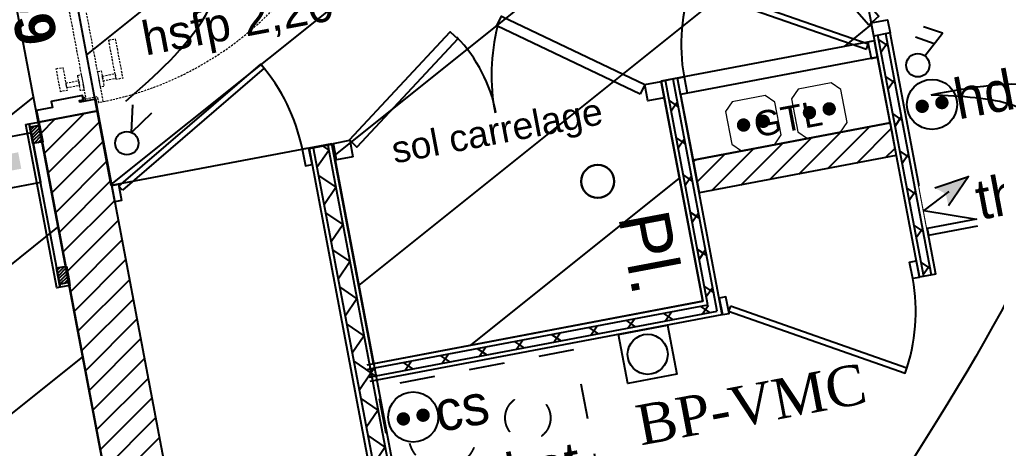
# Model space of a CAD drawing. Header units: centimetres. Extents: x 197412 to 267601, y -375791 to -305433.
# Drawn here: x 219676 to 222599, y -346764 to -345480 of the extents above; entities that cross this region are included whole.
import ezdxf

# ---------------------------------------------------------------- set-up
doc = ezdxf.new("R2010")
doc.units = ezdxf.units.CM
doc.linetypes.add('Style de ligne -1', pattern=[0.41664, 0.20828, -0.20836])
doc.linetypes.add('Style de ligne -16', pattern=[0.192476, 0.123031, -0.069444])
doc.layers.add('3-BAT C-Niveau 0', color=250, linetype='Continuous')
doc.layers.add('prlm-VMC', color=62, linetype='Continuous')
for name, color, linetype, lineweight in [('FAUX PLAFOND', 9, 'Continuous', 25), ('prlm-ELEC-CFA', 1, 'Continuous', 25), ('prlm-ELEC-CFO', 1, 'Continuous', 25)]:
    doc.layers.add(name, color=color, linetype=linetype, lineweight=lineweight)
doc.styles.add('Geneva', font='arial.ttf')
doc.styles.add('Geneva (bold)', font='arialbd.ttf')
doc.styles.add('Helvetica', font='arial.ttf')
doc.styles.add('prlm-elec-cfa', font='comic.ttf', dxfattribs={"height": 12})
doc.styles.add('prlm-elec-cfo', font='comic.ttf', dxfattribs={"height": 12})
doc.styles.add('prlm-vmc', font='pala.ttf', dxfattribs={"height": 14})
doc.styles.get("Standard").update_dxf_attribs({"font": 'ARIALUNI.TTF', "height": 100})
pattern_1 = [(218.65981, (82441.66, 127994.64), (-199.24783, 287.75041), [])]
pattern_2 = [(45, (0, 0), (0, -1), [])]

# ---------------------------------------------------------------- blocks, each defined once
blk = doc.blocks.new('Groupe-465-1')
at = {"linetype": 'Continuous'}
h = blk.add_hatch(dxfattribs=at)
h.set_pattern_fill('BOIS 45', color=256, style=0, pattern_type=2)
h.set_pattern_definition(pattern_2)
h.paths.add_polyline_path([(13729.5, -47379.15), (13730.43, -47384.07), (13727.48, -47384.62), (13726.55, -47379.71)])
h = blk.add_hatch(dxfattribs=at)
h.set_pattern_fill('BOIS 45', color=256, style=0, pattern_type=2)
h.set_pattern_definition(pattern_2)
h.paths.add_polyline_path([(13737.48, -47421.26), (13738.41, -47426.18), (13735.46, -47426.73), (13734.53, -47421.82)])
at = {"linetype": 'Continuous', "flags": 128}
for points in [[(13729.26, -47378.18), (13729.45, -47379.16), (13726.55, -47379.71), (13726.37, -47378.73)], [(13725.39, -47378.91), (13726.37, -47378.73), (13735.63, -47427.62), (13734.64, -47427.8)], [(13729.5, -47379.15), (13730.43, -47384.07), (13727.48, -47384.62), (13726.55, -47379.71)], [(13737.48, -47421.26), (13738.41, -47426.18), (13735.46, -47426.73), (13734.53, -47421.82)], [(13738.33, -47426.09), (13738.52, -47427.07), (13735.63, -47427.62), (13735.44, -47426.64)]]:
    blk.add_lwpolyline(points, close=True, dxfattribs=at)
blk = doc.blocks.new('xi.PCS')
at = {"color": 0, "lineweight": 5}
blk.add_wipeout([(-7.5, -7.5), (7.5, -7.5), (7.5, 7.5), (-7.5, 7.5)], dxfattribs=at).dxf.layer = 'prlm-ELEC-CFO'
at = {"layer": 'prlm-ELEC-CFO', "color": 0, "linetype": 'ByBlock', "lineweight": 5, "const_width": 2}
for points in [[(-4, 0, 1), (-2, 0, 1)], [(2, 0, 1), (4, 0, 1)]]:
    blk.add_lwpolyline(points, format="xyb", close=True, dxfattribs=at)
at = {"layer": 'prlm-ELEC-CFO', "color": 0, "linetype": 'ByBlock', "lineweight": -2}
blk.add_circle((0, 0), 7.5, dxfattribs=at)
blk = doc.blocks.new('xi.PCHD')
at = {"color": 0, "lineweight": 5}
blk.add_wipeout([(-7.5, -7.5), (7.5, -7.5), (7.5, 7.5), (-7.5, 7.5)], dxfattribs=at).dxf.layer = 'prlm-ELEC-CFO'
at = {"layer": 'prlm-ELEC-CFO', "color": 0, "linetype": 'ByBlock', "lineweight": 5, "const_width": 2}
for points in [[(-4, 0, 1), (-2, 0, 1)], [(2, 0, 1), (4, 0, 1)]]:
    blk.add_lwpolyline(points, format="xyb", close=True, dxfattribs=at)
at = {"layer": 'prlm-ELEC-CFO', "color": 0, "linetype": 'ByBlock', "lineweight": -2}
blk.add_circle((0, 0), 7.5, dxfattribs=at)
blk = doc.blocks.new('xi.DA')
at = {"layer": 'prlm-ELEC-CFO', "color": 0}
for points in [[(0.61, -1.67), (7.04, 4.05), (1.81, 7.01)], [(4.05, 1.39), (-1.17, 4.34)]]:
    blk.add_lwpolyline(points, dxfattribs=at)
blk.add_circle((-2, -4), 3.5, dxfattribs=at)
blk = doc.blocks.new('xi.PCGTL')
at = {"layer": 'prlm-ELEC-CFO', "color": 0, "lineweight": 0}
blk.add_lwpolyline([(-7.5, -5), (-5, -7.5), (5, -7.5), (7.5, -5), (7.5, 5), (5, 7.5), (-5, 7.5), (-7.5, 5)], close=True, dxfattribs=at)
at = {"layer": 'prlm-ELEC-CFO', "color": 0, "linetype": 'ByBlock', "lineweight": 5, "const_width": 2}
for points in [[(-4, 0, 1), (-2, 0, 1)], [(2, 0, 1), (4, 0, 1)]]:
    blk.add_lwpolyline(points, format="xyb", close=True, dxfattribs=at)
blk = doc.blocks.new('xi.BSO')
at = {"layer": 'prlm-ELEC-CFO', "lineweight": 5}
blk.add_hatch(color=0, dxfattribs=at).paths.add_polyline_path([(-2.5, -2.5), (2.5, -2.5), (2.5, 2.5), (-2.5, 2.5)])
at = {"layer": 'prlm-ELEC-CFO', "color": 0, "flags": 128}
blk.add_lwpolyline([(-7.5, -7.5), (7.5, -7.5), (7.5, 7.5), (-7.5, 7.5)], close=True, dxfattribs=at)
blk = doc.blocks.new('xi.VV')
at = {"layer": 'prlm-ELEC-CFO', "color": 0}
blk.add_lwpolyline([(6.95, 3.42), (0.01, -1.13), (1.91, 6.95)], dxfattribs=at)
blk.add_circle((-2, -4), 3.5, dxfattribs=at)
blk = doc.blocks.new('xi.bp-vmc-cui')
at = {"layer": 'prlm-VMC', "color": 0, "linetype": 'ByBlock', "lineweight": -2, "flags": 128}
blk.add_lwpolyline([(-7.5, 7.5), (7.5, 7.5), (7.5, -7.5), (-7.5, -7.5)], close=True, dxfattribs=at)
at = {"layer": 'prlm-VMC', "color": 0, "linetype": 'ByBlock', "lineweight": -2}
blk.add_circle((0, 0), 6, dxfattribs=at)
blk = doc.blocks.new('xi.TH')
at = {"color": 0, "lineweight": 5}
blk.add_wipeout([(-7.5, -7.5), (7.5, -7.5), (7.5, 7.5), (-7.5, 7.5)], dxfattribs=at).dxf.layer = 'prlm-ELEC-CFA'
at = {"layer": 'prlm-ELEC-CFA', "lineweight": 5}
blk.add_hatch(color=0, dxfattribs=at).paths.add_polyline_path([(-3, 6), (-0.1, 3.7), (0, 0), (7.5, 7.5)])
at = {"layer": 'prlm-ELEC-CFA', "color": 0}
for points in [[(-3, 6), (7.5, 7.5), (0, 0)], [(0.95, 4.23), (-7.5, 0), (7.5, -5.5), (-7.5, -5.5), (-7.5, -7.5), (7.5, -7.5)]]:
    blk.add_lwpolyline(points, dxfattribs=at)
blk = doc.blocks.new('Groupe-122-1')
at = {"linetype": 'Style de ligne -1', "ltscale": 50.8, "flags": 128}
blk.add_lwpolyline([(13900.67, -47505.17), (13841.73, -47516.41), (13830.49, -47457.47), (13889.43, -47446.24)], close=True, dxfattribs=at)
at = {"linetype": 'Style de ligne -1', "ltscale": 50.8}
for points in [[(13870, -47470.6), (13871.03, -47472.1), (13874.32, -47473.66), (13877.94, -47473.37), (13880.92, -47471.29), (13882.47, -47467.99), (13882.17, -47464.35), (13880.1, -47461.35), (13876.81, -47459.79), (13873.19, -47460.09), (13870.21, -47462.17), (13868.66, -47465.47), (13868.96, -47469.1), (13870, -47470.6)], [(13841.69, -47477.39), (13843.24, -47479.64), (13848.17, -47481.99), (13853.6, -47481.54), (13858.08, -47478.42), (13860.4, -47473.48), (13859.95, -47468.02), (13856.84, -47463.52), (13851.91, -47461.18), (13846.48, -47461.62), (13842, -47464.74), (13839.68, -47469.69), (13840.14, -47475.14), (13841.69, -47477.39)], [(13888.79, -47486.57), (13887.24, -47484.32), (13882.31, -47481.97), (13876.88, -47482.42), (13872.4, -47485.53), (13870.08, -47490.48), (13870.54, -47495.94), (13873.64, -47500.44), (13878.57, -47502.78), (13884, -47502.34), (13888.48, -47499.22), (13890.8, -47494.27), (13890.35, -47488.82), (13888.79, -47486.57)], [(13860.49, -47493.36), (13859.45, -47491.86), (13856.16, -47490.29), (13852.54, -47490.59), (13849.56, -47492.67), (13848.01, -47495.97), (13848.32, -47499.6), (13850.39, -47502.61), (13853.67, -47504.17), (13857.29, -47503.87), (13860.28, -47501.79), (13861.83, -47498.49), (13861.52, -47494.86), (13860.49, -47493.36)]]:
    blk.add_open_spline(points, degree=2, dxfattribs=at)
blk = doc.blocks.new('Groupe-123-1')
blk.add_blockref('Groupe-122-1', (0, 0))
at = {"insert": (13872.17, -47482.69), "char_height": 10.66, "attachment_point": 2, "rotation": 280.7663, "line_spacing_factor": 1.060906, "style": 'Geneva'}
blk.add_mtext('C', dxfattribs=at)
blk = doc.blocks.new('Groupe-124-1')
at = {"linetype": 'Style de ligne -1', "ltscale": 50.8, "flags": 128}
blk.add_lwpolyline([(13901.23, -47508.12), (13912.46, -47567.06), (13853.52, -47578.29), (13842.29, -47519.36)], close=True, dxfattribs=at)
at = {"insert": (13883.2, -47542.1), "char_height": 10.657, "attachment_point": 2, "rotation": 280.7663, "line_spacing_factor": 1.060906, "style": 'Geneva'}
blk.add_mtext('LL', dxfattribs=at)
blk = doc.blocks.new('Groupe-125-1')
at = {"linetype": 'Style de ligne -1', "ltscale": 50.8, "flags": 128}
blk.add_lwpolyline([(14116.77, -47621.68), (14057.83, -47632.92), (14046.6, -47573.98), (14105.54, -47562.74)], close=True, dxfattribs=at)
at = {"insert": (14093.29, -47600.14), "char_height": 10.66, "attachment_point": 2, "rotation": 280.7663, "line_spacing_factor": 1.060906, "style": 'Geneva'}
blk.add_mtext('F', dxfattribs=at)
blk = doc.blocks.new('Evier 01 100x60')
at = {"linetype": 'Continuous'}
for p, q in [((7.88, -15), (42.12, -15)), ((42.12, -15), (42.5, -15)), ((7.5, -20), (42.5, -20)), ((7.5, -25), (42.5, -25)), ((7.5, -30), (42.5, -30)), ((7.5, -35), (42.5, -35)), ((7.5, -40), (42.5, -40)), ((7.88, -45), (42.12, -45)), ((42.12, -45), (42.5, -45))]:
    blk.add_line(p, q, dxfattribs=at)
at = {"linetype": 'Continuous', "flags": 128}
for points in [[(-10, 0), (110, 0), (110, -60), (-10, -60)], [(50, -15), (50.11, -13.7), (50.45, -12.43), (51, -11.25), (51.75, -10.18), (52.68, -9.25), (53.75, -8.5), (54.93, -7.95), (56.2, -7.61), (57.5, -7.5), (87.5, -7.5), (88.8, -7.61), (90.07, -7.95), (91.25, -8.5), (92.32, -9.25), (93.25, -10.18), (94, -11.25), (94.55, -12.43), (94.89, -13.7), (95, -15), (95, -45), (94.89, -46.3), (94.55, -47.57), (94, -48.75), (93.25, -49.82), (92.32, -50.75), (91.25, -51.5), (90.07, -52.05), (88.8, -52.39), (87.5, -52.5), (57.5, -52.5), (56.2, -52.39), (54.93, -52.05), (53.75, -51.5), (52.68, -50.75), (51.75, -49.82), (51, -48.75), (50.45, -47.57), (50.11, -46.3), (50, -45), (50, -45), (45, -45), (44.9, -46.3), (44.6, -47.57), (44.11, -48.75), (43.44, -49.82), (42.62, -50.75), (41.67, -51.5), (40.61, -52.05), (39.49, -52.39), (38.33, -52.5), (11.67, -52.5), (10.51, -52.39), (9.39, -52.05), (8.33, -51.5), (7.38, -50.75), (6.56, -49.82), (5.89, -48.75), (5.4, -47.57), (5.1, -46.3), (5, -45), (5, -15), (5, -15), (5.1, -13.7), (5.4, -12.43), (5.89, -11.25), (6.56, -10.18), (7.38, -9.25), (8.33, -8.5), (9.39, -7.95), (10.51, -7.61), (11.67, -7.5), (38.33, -7.5), (39.49, -7.61), (40.61, -7.95), (41.67, -8.5), (42.62, -9.25), (43.44, -10.18), (44.11, -11.25), (44.6, -12.43), (44.9, -13.7), (45, -15), (50, -15)], [(35.83, -10), (36.41, -10.03), (36.99, -10.11), (37.56, -10.26), (38.11, -10.45), (38.65, -10.7), (39.17, -11), (39.66, -11.36), (40.12, -11.75), (40.55, -12.2), (40.94, -12.68), (41.29, -13.2), (41.61, -13.75), (41.88, -14.33), (42.1, -14.93), (42.27, -15.56), (42.4, -16.2), (42.47, -16.85), (42.5, -17.5), (42.5, -42.5), (42.5, -42.5), (42.47, -43.15), (42.4, -43.8), (42.27, -44.44), (42.1, -45.07), (41.88, -45.67), (41.61, -46.25), (41.29, -46.8), (40.94, -47.32), (40.55, -47.8), (40.12, -48.25), (39.66, -48.64), (39.17, -49), (38.65, -49.3), (38.11, -49.55), (37.56, -49.74), (36.99, -49.89), (36.41, -49.97), (35.83, -50), (14.17, -50), (13.59, -49.97), (13.01, -49.89), (12.44, -49.74), (11.89, -49.55), (11.35, -49.3), (10.83, -49), (10.34, -48.64), (9.88, -48.25), (9.45, -47.8), (9.06, -47.32), (8.71, -46.8), (8.39, -46.25), (8.12, -45.67), (7.9, -45.07), (7.73, -44.44), (7.6, -43.8), (7.53, -43.15), (7.5, -42.5), (7.5, -17.5), (7.53, -16.85), (7.6, -16.2), (7.73, -15.56), (7.9, -14.93), (8.12, -14.33), (8.39, -13.75), (8.71, -13.2), (9.06, -12.68), (9.45, -12.2), (9.88, -11.75), (10.34, -11.36), (10.83, -11), (11.35, -10.7), (11.89, -10.45), (12.44, -10.26), (13.01, -10.11), (13.59, -10.03), (14.17, -10), (35.83, -10)], [(85.83, -10), (86.41, -10.03), (86.99, -10.1), (87.56, -10.23), (88.11, -10.4), (88.65, -10.62), (89.17, -10.89), (89.66, -11.21), (90.12, -11.56), (90.55, -11.95), (90.94, -12.38), (91.29, -12.84), (91.61, -13.33), (91.88, -13.85), (92.1, -14.39), (92.27, -14.94), (92.4, -15.51), (92.47, -16.09), (92.5, -16.67), (92.5, -43.33), (92.5, -43.33), (92.47, -43.91), (92.4, -44.49), (92.27, -45.06), (92.1, -45.61), (91.88, -46.15), (91.61, -46.67), (91.29, -47.16), (90.94, -47.62), (90.55, -48.05), (90.12, -48.44), (89.66, -48.79), (89.17, -49.11), (88.65, -49.38), (88.11, -49.6), (87.56, -49.77), (86.99, -49.9), (86.41, -49.97), (85.83, -50), (59.17, -50), (59.17, -50), (58.59, -49.97), (58.01, -49.9), (57.44, -49.77), (56.89, -49.6), (56.35, -49.38), (55.83, -49.11), (55.34, -48.79), (54.88, -48.44), (54.45, -48.05), (54.06, -47.62), (53.71, -47.16), (53.39, -46.67), (53.12, -46.15), (52.9, -45.61), (52.73, -45.06), (52.6, -44.49), (52.53, -43.91), (52.5, -43.33), (52.5, -16.67), (52.53, -16.09), (52.6, -15.51), (52.73, -14.94), (52.9, -14.39), (53.12, -13.85), (53.39, -13.33), (53.71, -12.84), (54.06, -12.38), (54.45, -11.95), (54.88, -11.56), (55.34, -11.21), (55.83, -10.89), (56.35, -10.62), (56.89, -10.4), (57.44, -10.23), (58.01, -10.1), (58.59, -10.03), (59.17, -10), (85.83, -10)]]:
    blk.add_lwpolyline(points, close=True, dxfattribs=at)
at = {"linetype": 'Continuous'}
blk.add_ellipse((85, -17), major_axis=(3.54, 0), ratio=1, dxfattribs=at)
blk.add_open_spline([(89.6, -2.5), (91.72, -2.5), (95.38, -4.69), (97.5, -8.49), (97.5, -30), (97.5, -51.51), (95.38, -55.31), (91.72, -57.5), (50, -57.5), (8.28, -57.5), (4.62, -55.31), (2.5, -51.51), (2.5, -30), (2.5, -8.49), (4.62, -4.69), (8.28, -2.5), (49.47, -2.5), (89.6, -2.5)], degree=2, knots=[0, 0, 0, 0.007967, 0.015935, 0.023902, 0.172105, 0.180072, 0.18804, 0.196007, 0.501992, 0.509959, 0.517926, 0.525894, 0.674097, 0.682064, 0.690032, 0.697999, 1, 1, 1], dxfattribs=at)
blk = doc.blocks.new('Groupe-126-1')
at = {"linetype": 'Style de ligne -1', "ltscale": 50.8, "flags": 128}
blk.add_lwpolyline([(13913.15, -47569.91), (13920.58, -47609.32), (13861.62, -47620.44), (13854.19, -47581.02)], close=True, dxfattribs=at)
for name in ['Groupe-123-1', 'Groupe-124-1', 'Groupe-125-1']:
    blk.add_blockref(name, (0, 0))
at = {"rotation": 190.7235947438639}
blk.add_blockref('Evier 01 100x60', (14045.06, -47635.33), dxfattribs=at)
at = {"insert": (14022.13, -47607.48), "char_height": 10.657, "attachment_point": 2, "rotation": 280.7221, "line_spacing_factor": 1.060906, "style": 'Geneva'}
blk.add_mtext('LV', dxfattribs=at)
blk = doc.blocks.new('Groupe-129-1')
at = {"linetype": 'Continuous', "flags": 128}
for points in [[(13909.15, -47369.81), (13866.31, -47349.36), (13867.69, -47346.47), (13910.53, -47366.92)], [(13822.16, -47383.54), (13852.37, -47351.18), (13854.65, -47353.31), (13824.44, -47385.66)], [(13916.37, -47370.91), (13911.46, -47371.84), (13910.53, -47366.92), (13915.44, -47365.99)], [(13823.21, -47388.55), (13818.3, -47389.48), (13817.37, -47384.57), (13822.28, -47383.64)]]:
    blk.add_lwpolyline(points, close=True, dxfattribs=at)
at = {"linetype": 'Continuous'}
for centre, radius, start, end in [((13925.34, -47364.12), 60.65, 165.9868, 190.7236), ((13822.27, -47383.64), 44.51, 10.7236, 43.9005)]:
    blk.add_arc(centre, radius, start, end, dxfattribs=at)
blk = doc.blocks.new('Groupe-131-1')
at = {"linetype": 'Continuous', "flags": 128}
for points in [[(13976.91, -47356.34), (13977.43, -47354.86), (13924.58, -47336.38), (13924.08, -47337.86)], [(13979.3, -47353.84), (13977.31, -47354.22), (13978.24, -47359.13), (13980.23, -47358.76)], [(13980.23, -47358.76), (13921.27, -47369.92), (13925, -47389.57), (13983.95, -47378.41)], [(13920.34, -47365.01), (13922.33, -47364.63), (13923.26, -47369.54), (13921.27, -47369.92)]]:
    blk.add_lwpolyline(points, close=True, dxfattribs=at)
at = {"linetype": 'Continuous'}
blk.add_arc((13977.43, -47354.86), 55.99, 160.7236, 190.0558, dxfattribs=at)
at = {"insert": (13942.58, -47375.39), "char_height": 7.565, "attachment_point": 1, "rotation": 10.7236, "line_spacing_factor": 0.834288, "style": 'Helvetica'}
blk.add_mtext('GTL', dxfattribs=at)
at = {"flags": 1}
blk.add_attdef('GTL', (13920.34, -47389.57), '', height=0.018, dxfattribs=at)
blk = doc.blocks.new('Groupe-133-1')
at = {"linetype": 'Continuous', "flags": 128}
for points in [[(13992.72, -47424.64), (13990.74, -47425.02), (13989.8, -47420.1), (13991.79, -47419.73)], [(13933.77, -47435.8), (13935.76, -47435.43), (13934.83, -47430.51), (13932.84, -47430.89)], [(13936.15, -47433.31), (13935.64, -47434.79), (13988.49, -47453.27), (13988.99, -47451.79)]]:
    blk.add_lwpolyline(points, close=True, dxfattribs=at)
at = {"linetype": 'Continuous'}
blk.add_arc((13935.64, -47434.79), 55.99, 340.7236, 10.0558, dxfattribs=at)

msp = doc.modelspace()

# ---------------------------------------------------------------- hatches: boundary and pattern name
at = {"linetype": 'Continuous'}
h = msp.add_hatch(dxfattribs=at)
h.set_pattern_fill('02_ISOLANT', color=256, scale=10, angle=100.7236, style=0, pattern_type=2)
h.set_pattern_definition([(145.723595, (82441.66, 127994.64), (-45.054865, -66.106423), []), (235.723595, (82441.66, 127994.64), (-66.106423, 45.054865), [])])
h.paths.add_polyline_path([(222381.7, -346249.3), (222405.3, -346244.9), (222268.5, -345522.8), (222244.9, -345527.3)])
h = msp.add_hatch(dxfattribs=at)
h.set_pattern_fill('02_ISOLANT', color=256, scale=10, angle=100.72, style=0, pattern_type=2)
h.set_pattern_definition([(145.72, (82441.66, 127994.64), (-45.059012, -66.103596), []), (235.72, (82441.66, 127994.64), (-66.103596, 45.059012), [])])
h.paths.add_polyline_path([(221735.9, -346334), (221764, -346353.1), (221632.5, -345658.5), (221608.9, -345662.9)])
h = msp.add_hatch(dxfattribs=at)
h.set_pattern_fill('MURS MACONNERIE-2', color=256, scale=10, style=0, pattern_type=2)
h.set_pattern_definition([(45, (82627.55, 127994.637), (-31.2347524, 39.0434405), [])])
h.paths.add_polyline_path([(222299.7, -345887.6), (222281.1, -345789.4), (221691.6, -345901), (221710.2, -345999.2)])
h = msp.add_hatch(dxfattribs=at)
h.set_pattern_fill('02_ISOLANT', color=256, scale=10, angle=-79.2764, style=0, pattern_type=2)
h.set_pattern_definition([(325.723595, (82441.66, 127994.64), (45.054865, 66.106423), []), (55.723595, (82441.66, 127994.64), (66.106423, -45.054865), [])])
h.paths.add_polyline_path([(220598.6, -345855.9), (220555.4, -345864.1), (221016.6, -348299.5), (221051.7, -348248)])
h = msp.add_hatch(dxfattribs=at)
h.set_pattern_fill('02_ISOLANT', color=256, scale=10, angle=10.7236, style=0, pattern_type=2)
h.set_pattern_definition([(55.723595, (82441.66, 127994.64), (-66.106423, 45.054865), []), (145.723595, (82441.66, 127994.64), (45.054865, 66.106423), [])])
h.paths.add_polyline_path([(220718.5, -346526.6), (220723, -346550.2), (221764, -346353.1), (221735.9, -346334)])
at = {"layer": '3-BAT C-Niveau 0'}
h = msp.add_hatch(dxfattribs=at)
h.set_pattern_fill('MURS MACONNERIE-2', color=256, scale=10, style=0, pattern_type=2)
h.set_pattern_definition([(45, (82627.55, 127994.637), (-31.2347524, 39.0434405), [])])
h.paths.add_polyline_path([(220013.4, -347263.6), (220156.7, -347053.2), (219910.6, -345753.8), (219733.8, -345787.3)])
at = {"layer": 'FAUX PLAFOND'}
h = msp.add_hatch(dxfattribs=at)
h.set_pattern_fill('BA 13', color=6, scale=10, style=0, pattern_type=2)
h.set_pattern_definition(pattern_1)
h.paths.add_polyline_path([(231437.6, -339270.7), (231393.3, -339279.1), (231393.3, -339279.2), (229700.5, -339599.8), (224818.6, -340524.4), (224818.6, -340524.3), (222646.5, -340935.7), (222646.5, -340935.7), (218945.4, -341636.6), (220323.7, -348914.6), (219107.7, -349144.9), (217729.4, -341866.9), (214344.2, -342508), (214325.6, -342409.7), (212095.3, -342832.1), (211556.4, -339986.5), (213785.8, -339559.1), (213767.1, -339460.8), (215316, -339167.5), (217152.3, -338819.7), (216443.4, -335076.3), (217624.3, -334852.7), (218340.7, -338635.3), (222076.9, -337927.7), (222128.4, -338199.9), (220944.3, -338424.1), (221396.5, -340811.7), (224752.6, -340175.9), (224395.1, -338287.7), (225513.6, -338075.9), (225706.2, -339093.9), (231208.4, -338051.9), (231208.4, -338052), (244427.3, -335548.6), (244658, -336766.9)])
h.paths.add_polyline_path([(217555.2, -339065.9), (218007.3, -341453.4), (220217.4, -341034.9), (219765.3, -338647.4)])
h.paths.add_polyline_path([(214589.7, -342100.7), (216484.4, -341741.8), (216032.3, -339354.3), (214137.6, -339713.1)])
h = msp.add_hatch(dxfattribs=at)
h.set_pattern_fill('BA 13', color=256, scale=10, style=0, pattern_type=2)
h.set_pattern_definition(pattern_1)
h.paths.add_polyline_path([(220418, -343596.1), (221816.1, -343332.6), (221983.4, -344216.3), (221902.1, -344231.7), (221911.8, -344282.8), (221993.4, -344267.4), (222235, -345543.6), (221596.1, -345664.6), (221720.7, -346323.4), (220735.9, -346510.3), (220611.1, -345852.3), (219950.9, -345976.6), (219711, -344699.6), (221017.7, -344452.2), (221008, -344401), (220585.6, -344481)])

# ---------------------------------------------------------------- linework, layer by layer
at = {"linetype": 'Continuous', "lineweight": 25}
for p, q in [((222281.3, -345520.4), (222232.2, -345529.7)), ((222418, -346242.4), (222281.3, -345520.4)), ((222368.9, -346251.7), (222232.2, -345529.7)), ((221645.2, -345656), (221596.1, -345665.3)), ((221720.7, -346323.6), (221596.1, -345665.3)), ((221779.2, -346363.4), (221645.2, -345656)), ((220542.6, -345866.5), (220611.4, -345853.5)), ((220542.6, -345866.5), (221006.3, -348314.6)), ((220611.4, -345853.5), (220707.9, -346362.8)), ((222418, -346242.4), (222368.9, -346251.7)), ((220716.1, -346513.9), (221720.7, -346323.6)), ((220725.4, -346563), (221779.2, -346363.4)), ((220717.2, -346411.9), (221062, -348232.8))]:
    msp.add_line(p, q, dxfattribs=at)
at = {"linetype": 'Continuous'}
for p, q in [((222405.3, -346244.9), (222268.5, -345522.8)), ((222405.3, -346244.9), (222268.5, -345522.8)), ((222368.9, -346251.7), (222232.2, -345529.7)), ((222381.7, -346249.3), (222244.9, -345527.3)), ((222381.7, -346249.3), (222244.9, -345527.3)), ((221720.7, -346323.6), (221596.1, -345665.3)), ((221735.9, -346334), (221608.9, -345662.9)), ((221735.9, -346334), (221608.9, -345662.9)), ((221764, -346353.1), (221632.5, -345658.5)), ((221764, -346353.1), (221632.5, -345658.5)), ((222281.1, -345789.4), (221691.6, -345901)), ((222281.1, -345789.4), (222299.7, -345887.6)), ((220555.4, -345864.1), (221016.6, -348299.5)), ((220555.4, -345864.1), (221016.6, -348299.5)), ((220598.6, -345855.9), (221051.7, -348248)), ((220598.6, -345855.9), (221051.7, -348248)), ((220611.4, -345853.5), (221062, -348232.8)), ((221691.6, -345901), (221710.2, -345999.2)), ((222299.7, -345887.6), (221710.2, -345999.2)), ((220716.1, -346513.9), (221720.7, -346323.6)), ((220718.5, -346526.6), (221735.9, -346334)), ((220718.5, -346526.6), (221735.9, -346334)), ((220723, -346550.2), (221764, -346353.1)), ((220723, -346550.2), (221764, -346353.1))]:
    msp.add_line(p, q, dxfattribs=at)
at = {"linetype": 'Continuous', "lineweight": 18}
for p, q in [((222281.1, -345789.4), (221691.6, -345901)), ((222299.7, -345887.6), (221710.2, -345999.2))]:
    msp.add_line(p, q, dxfattribs=at)
at = {"linetype": 'Style de ligne -16', "lineweight": 18, "ltscale": 50.8, "flags": 128}
for points in [[(219749.2, -344786.1), (219734.4, -344788.9), (219737.8, -344806.4), (219703.4, -344812.9), (219874.7, -345717.5), (219909.1, -345711), (219912.4, -345728.5), (219927.1, -345725.7)], [(219943.2, -345541.7), (219962.8, -345538), (219985.2, -345655.9), (219965.5, -345659.6)], [(219786.3, -345627.4), (219806, -345623.7), (219819, -345692.4), (219799.4, -345696.2)], [(219910.1, -345636), (219920.8, -345634), (219929.6, -345680.2), (219918.9, -345682.2)], [(219923.8, -345649.7), (219962.2, -345642.4), (219965, -345657.2), (219926.6, -345664.4)], [(219814.9, -345670.3), (219853.3, -345663.1), (219856.1, -345677.8), (219817.6, -345685.1)], [(219850.3, -345647.3), (219861, -345645.3), (219869.7, -345691.5), (219859.1, -345693.5)]]:
    msp.add_lwpolyline(points, close=True, dxfattribs=at)
at = {"linetype": 'Continuous', "flags": 128}
for points in [[(222217.2, -345497), (221671.4, -344871.7), (221701.5, -344845.4), (222247.3, -345470.7)], [(222232.1, -345529.7), (222224.7, -345490.4), (222273.8, -345481.1), (222281.3, -345520.4)], [(219984.1, -345991), (219973.9, -345979.1), (220398.3, -345613.8), (220408.3, -345625.8)], [(219911.1, -345753.7), (219904.5, -345718.7), (219857.3, -345727.6), (219856.3, -345722.7), (219867.2, -345720.7), (219864.8, -345707.9), (219771.4, -345725.5), (219774.8, -345743.2), (219727.6, -345752.2), (219734.3, -345787.2)], [(220542.3, -345864.9), (220522.4, -345868.6), (220531.7, -345917.8), (220551.6, -345914)], [(219952.8, -345976.5), (219972.7, -345972.7), (219982, -346021.8), (219962.1, -346025.6)]]:
    msp.add_lwpolyline(points, close=True, dxfattribs=at)
at = {"linetype": 'Continuous', "lineweight": 18, "flags": 128}
msp.add_lwpolyline([(219858.1, -345726.7), (219872.8, -345723.9), (219873.9, -345722.2), (219872.7, -345715.6), (219867.7, -345712.2), (219866.6, -345712.4), (219868.3, -345721.5), (219857.5, -345723.5)], close=True, dxfattribs=at)
at = {"linetype": 'Style de ligne -16', "lineweight": 18, "ltscale": 50.8}
msp.add_arc((219739.9, -344775.2), 968.8, 281.1435, 325.2564, dxfattribs=at)
at = {"linetype": 'Continuous'}
msp.add_arc((219973.9, -345979.1), 559.9, 11.3878, 40.72, dxfattribs=at)
at = {"layer": '3-BAT C-Niveau 0'}
for p, q in [((219910.6, -345753.8), (219733.8, -345787.3)), ((220156.7, -347053.2), (219910.6, -345753.8)), ((220156.7, -347053.2), (219910.6, -345753.8)), ((220013.4, -347263.6), (219733.8, -345787.3)), ((220013.4, -347263.6), (219733.8, -345787.3))]:
    msp.add_line(p, q, dxfattribs=at)
at = {"layer": '3-BAT C-Niveau 0', "ltscale": 50.8, "flags": 128}
msp.add_lwpolyline([(220418, -343596.1), (221816.1, -343332.6), (221983.4, -344216.3), (221902.1, -344231.7), (221911.8, -344282.8), (221993.4, -344267.4), (222235, -345543.6), (221596.1, -345664.6), (221720.7, -346323.4), (220735.9, -346510.3), (220611.1, -345852.3), (219950.9, -345976.6), (219711, -344699.6), (221017.7, -344452.2), (221008, -344401), (220585.6, -344481)], close=True, dxfattribs=at)
at = {"layer": 'prlm-ELEC-CFO', "color": 6, "lineweight": 30}
msp.add_circle((221406.4, -345964.6), 49.5, dxfattribs=at)
at = {"layer": 'prlm-ELEC-CFO'}
msp.add_spline([(219994.9, -345724.9), (220232.7, -345468), (220344.9, -345114.2)], degree=3, dxfattribs=at)

# ---------------------------------------------------------------- block references
at = {"xscale": 10, "yscale": 10, "zscale": 10}
for name in ['Groupe-131-1', 'Groupe-129-1', 'Groupe-133-1', 'Groupe-126-1']:
    msp.add_blockref(name, (82441.7, 127994.6), dxfattribs=at)
at = {"layer": '3-BAT C-Niveau 0', "xscale": 10, "yscale": 10, "zscale": 10}
msp.add_blockref('Groupe-465-1', (82441.7, 127994.6), dxfattribs=at)
at = {"layer": 'prlm-ELEC-CFO', "xscale": 10, "yscale": 10, "zscale": 10, "rotation": 10.72360141139323}
for name, p in [('xi.PCGTL', (222069.5, -345753.2)), ('xi.VV', (220009.6, -345807.2)), ('xi.PCGTL', (221872.2, -345790.5)), ('xi.BSO', (219652.5, -345906.8)), ('xi.bp-vmc-cui', (221555.8, -346482.1))]:
    msp.add_blockref(name, p, dxfattribs=at)

# ---------------------------------------------------------------- texts
at = {"attachment_point": 2, "line_spacing_factor": 0.834288, "style": 'Helvetica'}
for s, insert, char_height, rotation in [('hsfp 2,20', (220319.5, -345435.3), 100.87, 10.7236), ('sol carrelage', (221097.8, -345773.2), 80, 10.7236), ('Pl.\\P', (221638.7, -346162.4), 151.31, 280.7236)]:
    msp.add_mtext(s, dxfattribs=dict(at, insert=insert, char_height=char_height, rotation=rotation))
at = {"layer": '3-BAT C-Niveau 0', "insert": (219550.2, -345238.6), "char_height": 120, "attachment_point": 5, "rotation": 280.7236, "line_spacing_factor": 1.060906, "style": 'Geneva (bold)'}
msp.add_mtext('T2 C 009\\P45,58m2', dxfattribs=at)
at = {"layer": 'prlm-ELEC-CFO', "insert": (221513, -346637.2), "char_height": 120, "attachment_point": 1, "rotation": 10.7236, "style": 'prlm-vmc'}
msp.add_mtext_dynamic_manual_height_columns('BP-VMC', width=101.13, gutter_width=50, heights=[0], dxfattribs=at)

# ---------------------------------------------------------------- next in the draw order: texts
at = {"layer": 'prlm-ELEC-CFO', "char_height": 120, "attachment_point": 5, "rotation": 10.7236, "line_spacing_factor": 0.8, "style": 'prlm-elec-cfo', "bg_fill": 3, "box_fill_scale": 1.1, "bg_fill_color": 256, "bg_fill_transparency": 0}
for s, insert in [('hd', (222562.2, -345704.9)), ('hot', (221243.2, -346822.1))]:
    msp.add_mtext(s, dxfattribs=dict(at, insert=insert))

# ---------------------------------------------------------------- next in the draw order: block references
at = {"layer": 'prlm-ELEC-CFO', "xscale": 10, "yscale": 10, "zscale": 10, "rotation": 10.72360141139323}
msp.add_blockref('xi.PCHD', (222406.7, -345734.4), dxfattribs=at)

# ---------------------------------------------------------------- next in the draw order: texts
at = {"layer": 'prlm-ELEC-CFO', "insert": (220999.3, -346642.5), "char_height": 120, "attachment_point": 5, "rotation": 10.7236, "line_spacing_factor": 0.8, "style": 'prlm-elec-cfo', "bg_fill": 3, "box_fill_scale": 1.1, "bg_fill_color": 256, "bg_fill_transparency": 0}
msp.add_mtext('cs', dxfattribs=at)

# ---------------------------------------------------------------- next in the draw order: linework, layer by layer
at = {"layer": 'prlm-ELEC-CFO'}
for points in [[(222404.4, -345705.2), (222738.4, -345682.1), (222841.3, -346872), (222403.8, -348089.2), (222381.9, -348294.2)], [(222404.4, -345705.2), (222647.8, -345735.5), (222304.9, -346866.9)]]:
    msp.add_spline(points, degree=3, dxfattribs=at)

# ---------------------------------------------------------------- next in the draw order: block references
at = {"layer": 'prlm-ELEC-CFO', "xscale": 10, "yscale": 10, "zscale": 10, "rotation": 10.72360141139323}
for name, p in [('xi.DA', (222376.3, -345574)), ('xi.PCS', (220854.4, -346669.9))]:
    msp.add_blockref(name, p, dxfattribs=at)

# ---------------------------------------------------------------- next in the draw order: texts
at = {"layer": 'prlm-ELEC-CFA', "insert": (222605, -346009.6), "char_height": 120, "attachment_point": 5, "rotation": 10.7236, "line_spacing_factor": 0.8, "style": 'prlm-elec-cfa', "bg_fill": 3, "box_fill_scale": 1.1, "bg_fill_color": 256, "bg_fill_transparency": 0}
msp.add_mtext('th', dxfattribs=at)

# ---------------------------------------------------------------- next in the draw order: block references
at = {"layer": 'prlm-ELEC-CFA', "xscale": 10, "yscale": 10, "zscale": 10, "rotation": 10.72360141139323}
msp.add_blockref('xi.TH', (222455.6, -346037.8), dxfattribs=at)

# ---------------------------------------------------------------- next in the draw order: linework, layer by layer
at = {"layer": '3-BAT C-Niveau 0', "ltscale": 50.8, "flags": 128}
msp.add_lwpolyline([(222646.5, -340935.7), (218945.4, -341636.6), (220323.7, -348914.6), (219107.7, -349144.9), (217729.4, -341866.9), (214344.2, -342508), (214325.6, -342409.7), (212095.3, -342832.1), (211556.4, -339986.5)], dxfattribs=at)

doc.saveas('drawing.dxf')
